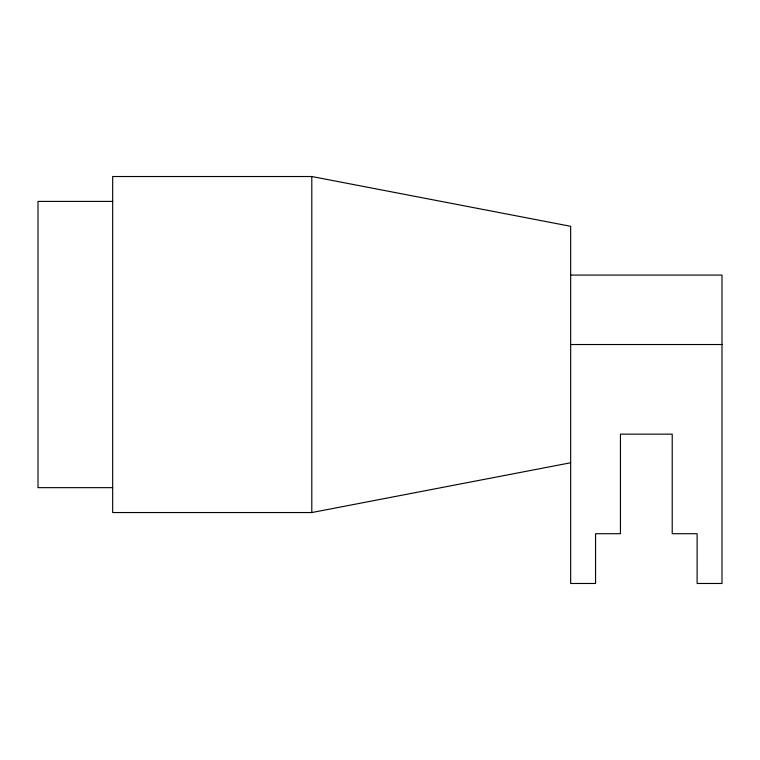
<?xml version="1.0" encoding="UTF-8"?>
<svg xmlns="http://www.w3.org/2000/svg" width="760" height="760" viewBox="0 0 760 760"><rect width="100%" height="100%" fill="white"/><g stroke="black" fill="none" stroke-linecap="round" stroke-linejoin="round"><path stroke-width="1.14" d="M570.665 275.082L722 275.082L722 583.481L697.11 583.481L697.11 533.7L672.22 533.7L672.22 434.14L620.445 434.14L620.445 533.7L595.555 533.7L595.555 583.481L570.665 583.481L570.665 226.299L311.799 176.519L112.67 176.519L112.67 512.544L311.799 512.544L570.665 462.764M112.67 201.409L38 201.409L38 487.654L112.67 487.654M570.665 344.527L722 344.527M311.799 176.519L311.799 512.544"/></g></svg>
